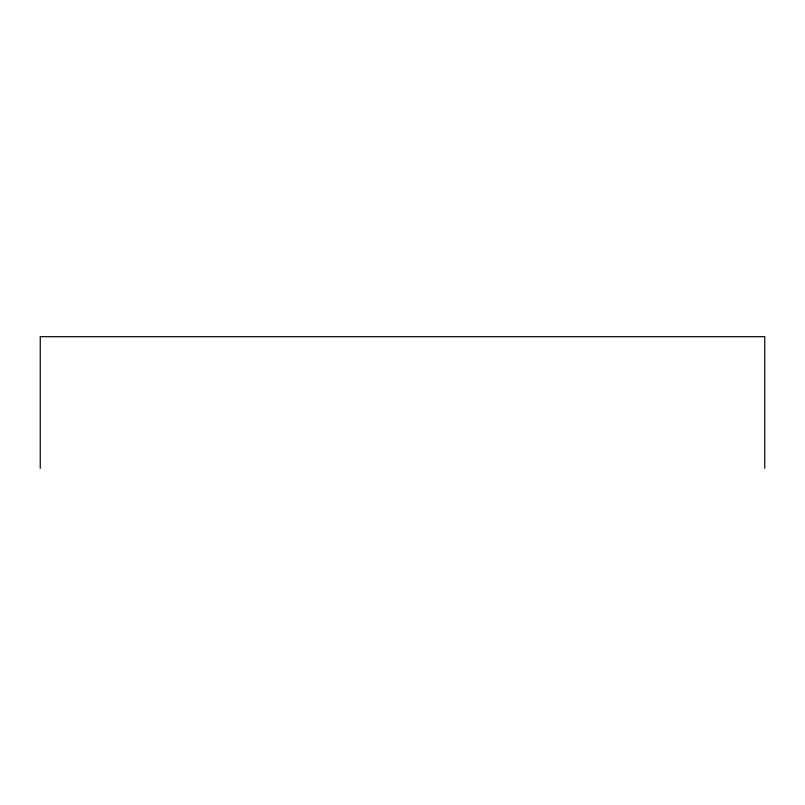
<?xml version="1.0" encoding="UTF-8"?>
<svg xmlns="http://www.w3.org/2000/svg" width="805" height="805" viewBox="0 0 805 805"><rect width="100%" height="100%" fill="white"/><g stroke="black" fill="none" stroke-linecap="round" stroke-linejoin="round"><path stroke-width="1.21" d="M764.75 468.319L764.75 336.681L40.25 336.681L40.25 468.319"/></g></svg>
